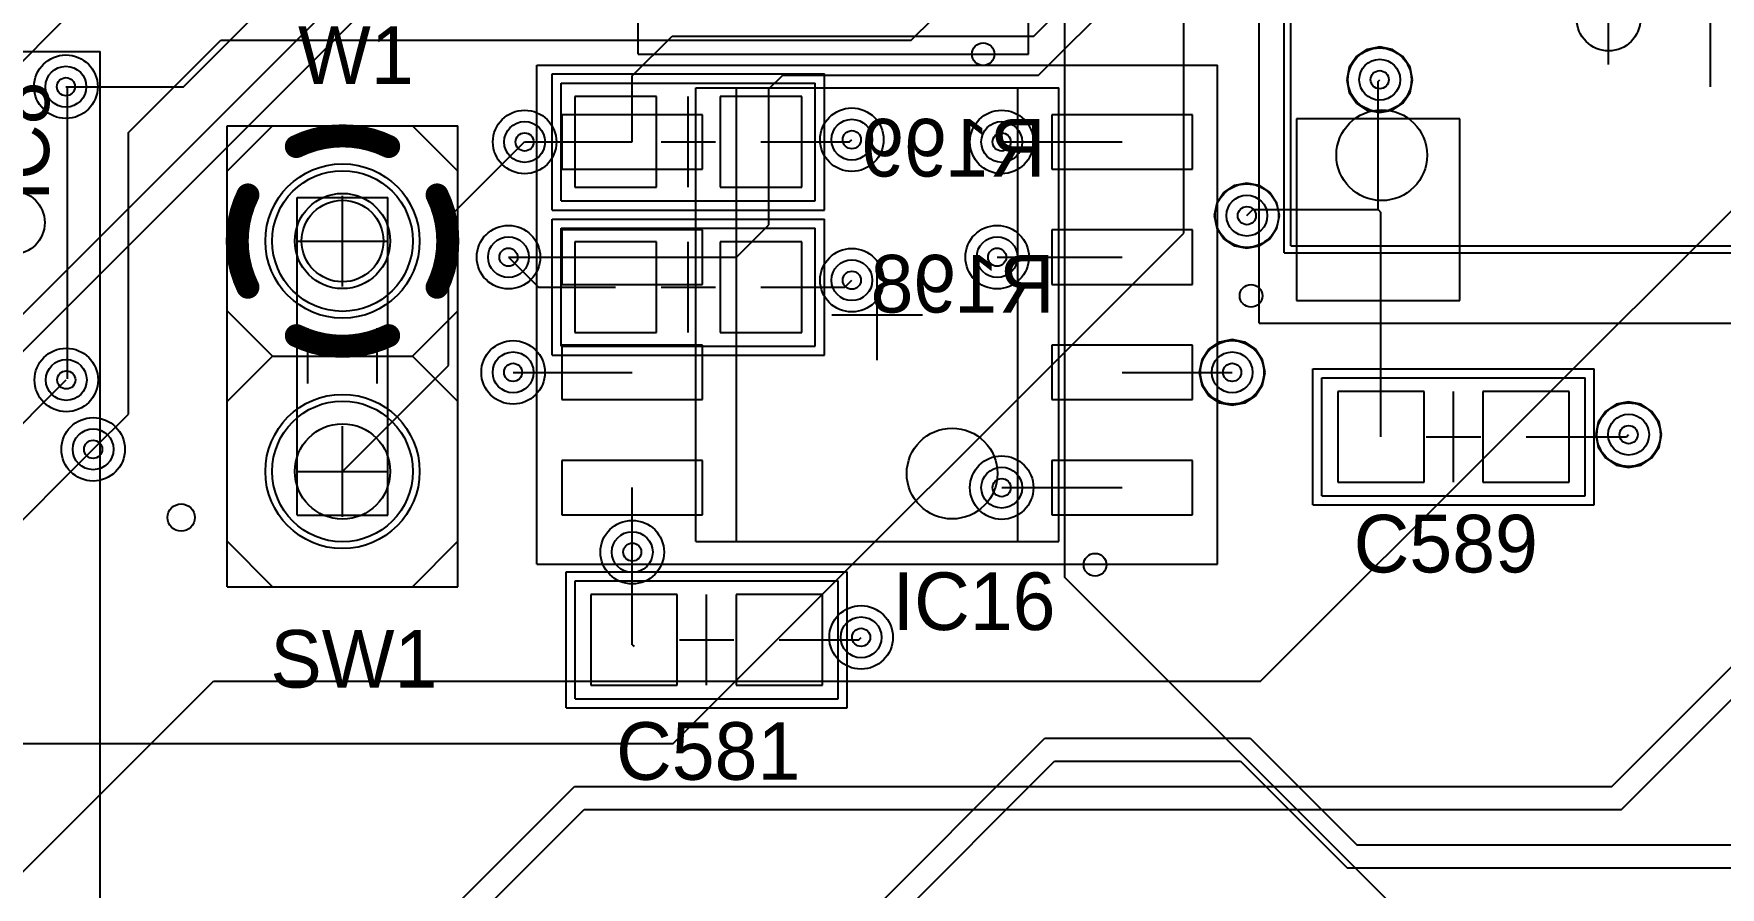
# Model space of a CAD drawing. Extents: x 28 to 300, y 18 to 330.
# Drawn here: x 135.82 to 154.41, y 102.57 to 111.98 of the extents above; entities that cross this region are included whole.
import ezdxf

# ---------------------------------------------------------------- set-up
doc = ezdxf.new("R2010")
doc.units = 0
for name, color, linetype in [('BOTTOMLAYER', 5, 'CONTINUOUS'), ('BOTTOMOVERLAY', 54, 'CONTINUOUS'), ('BOTTOMPASTE', 16, 'CONTINUOUS'), ('BOTTOMSOLDER', 6, 'CONTINUOUS'), ('DRILLDRAWING', 1, 'CONTINUOUS'), ('INTERNALPLANE1', 76, 'CONTINUOUS'), ('INTERNALPLANE6', 136, 'CONTINUOUS'), ('MECHANICAL11', 56, 'CONTINUOUS'), ('MECHANICAL13', 56, 'CONTINUOUS'), ('MECHANICAL14', 56, 'CONTINUOUS'), ('MECHANICAL15', 56, 'CONTINUOUS'), ('MECHANICAL16', 56, 'CONTINUOUS'), ('MECHANICAL8', 56, 'CONTINUOUS'), ('MIDLAYER1', 16, 'CONTINUOUS'), ('MIDLAYER3', 90, 'CONTINUOUS'), ('MULTILAYER', 9, 'CONTINUOUS'), ('PADHOLELAYER', 156, 'CONTINUOUS'), ('TOPLAYER', 1, 'CONTINUOUS'), ('TOPOVERLAY', 2, 'CONTINUOUS'), ('TOPPASTE', 8, 'CONTINUOUS'), ('TOPSOLDER', 216, 'CONTINUOUS'), ('VIAHOLELAYER', 16, 'CONTINUOUS')]:
    doc.layers.add(name, color=color, linetype=linetype)

msp = doc.modelspace()

# ---------------------------------------------------------------- linework, layer by layer
at = {"layer": 'BOTTOMLAYER'}
for p, q in [((148.496, 109.786), (148.496, 116.403)), ((136.193, 108.179), (136.193, 111.384)), ((141.785, 111.29), (141.785, 110.29)), ((142.685, 111.29), (141.785, 111.29)), ((142.685, 110.29), (142.685, 111.29)), ((143.385, 111.29), (143.385, 110.29)), ((144.285, 111.29), (143.385, 111.29)), ((144.285, 110.29), (144.285, 111.29)), ((140.393, 109.952), (141.232, 110.79)), ((141.232, 110.79), (142.235, 110.79)), ((143.835, 110.79), (144.813, 110.79)), ((144.813, 110.79), (144.838, 110.815)), ((141.785, 110.29), (142.685, 110.29)), ((143.385, 110.29), (144.285, 110.29)), ((140.393, 108.326), (140.393, 109.952)), ((141.785, 109.69), (141.785, 108.69)), ((142.685, 109.69), (141.785, 109.69)), ((142.685, 108.69), (142.685, 109.69)), ((142.87, 104.16), (148.496, 109.786)), ((143.385, 109.69), (143.385, 108.69)), ((144.285, 109.69), (143.385, 109.69)), ((144.285, 108.69), (144.285, 109.69)), ((141.054, 109.52), (141.384, 109.19)), ((141.384, 109.19), (142.235, 109.19)), ((143.835, 109.19), (144.762, 109.19)), ((144.762, 109.19), (144.838, 109.266)), ((141.785, 108.69), (142.685, 108.69)), ((143.385, 108.69), (144.285, 108.69)), ((139.225, 107.158), (140.393, 108.326)), ((130.975, 104.16), (142.87, 104.16))]:
    msp.add_line(p, q, dxfattribs=at)
for centre, radius in [((150.655, 111.476), 0.225), ((136.177, 111.399), 0.225), ((141.232, 110.79), 0.225), ((144.838, 110.815), 0.225), ((146.489, 110.79), 0.225), ((139.225, 109.698), 0.85), ((149.191, 109.978), 0.225), ((141.054, 109.52), 0.225), ((146.439, 109.52), 0.225), ((144.838, 109.266), 0.225), ((136.181, 108.167), 0.225), ((141.105, 108.25), 0.225), ((149.029, 108.25), 0.225), ((139.225, 107.158), 0.85), ((136.477, 107.402), 0.225), ((153.398, 107.564), 0.225), ((146.489, 106.98), 0.225), ((142.418, 106.269), 0.225), ((144.94, 105.329), 0.225)]:
    msp.add_circle(centre, radius, dxfattribs=at)
at = {"layer": 'BOTTOMOVERLAY'}
for p, q in [((143.035, 110.29), (143.035, 111.29)), ((143.035, 108.69), (143.035, 109.69))]:
    msp.add_line(p, q, dxfattribs=at)
at = {"layer": 'BOTTOMPASTE'}
for p, q in [((141.785, 111.29), (141.785, 110.29)), ((142.685, 111.29), (141.785, 111.29)), ((142.685, 110.29), (142.685, 111.29)), ((143.385, 111.29), (143.385, 110.29)), ((144.285, 111.29), (143.385, 111.29)), ((144.285, 110.29), (144.285, 111.29)), ((141.785, 110.29), (142.685, 110.29)), ((143.385, 110.29), (144.285, 110.29)), ((141.785, 109.69), (141.785, 108.69)), ((142.685, 109.69), (141.785, 109.69)), ((142.685, 108.69), (142.685, 109.69)), ((143.385, 109.69), (143.385, 108.69)), ((144.285, 109.69), (143.385, 109.69)), ((144.285, 108.69), (144.285, 109.69)), ((141.785, 108.69), (142.685, 108.69)), ((143.385, 108.69), (144.285, 108.69))]:
    msp.add_line(p, q, dxfattribs=at)
at = {"layer": 'BOTTOMSOLDER'}
for p, q in [((141.785, 111.29), (141.785, 110.29)), ((142.685, 111.29), (141.785, 111.29)), ((142.685, 110.29), (142.685, 111.29)), ((143.385, 111.29), (143.385, 110.29)), ((144.285, 111.29), (143.385, 111.29)), ((144.285, 110.29), (144.285, 111.29)), ((141.785, 110.29), (142.685, 110.29)), ((143.385, 110.29), (144.285, 110.29)), ((141.785, 109.69), (141.785, 108.69)), ((142.685, 109.69), (141.785, 109.69)), ((142.685, 108.69), (142.685, 109.69)), ((143.385, 109.69), (143.385, 108.69)), ((144.285, 109.69), (143.385, 109.69)), ((144.285, 108.69), (144.285, 109.69)), ((141.785, 108.69), (142.685, 108.69)), ((143.385, 108.69), (144.285, 108.69))]:
    msp.add_line(p, q, dxfattribs=at)
for centre in [(139.225, 109.698), (139.225, 107.158)]:
    msp.add_circle(centre, 0.85, dxfattribs=at)
at = {"layer": 'DRILLDRAWING'}
for centre, radius in [((150.655, 111.476), 0.1), ((136.177, 111.399), 0.1), ((141.232, 110.79), 0.1), ((144.838, 110.815), 0.1), ((146.489, 110.79), 0.1), ((139.225, 109.698), 0.525), ((149.191, 109.978), 0.1), ((141.054, 109.52), 0.1), ((146.439, 109.52), 0.1), ((144.838, 109.266), 0.1), ((136.181, 108.167), 0.1), ((141.105, 108.25), 0.1), ((149.029, 108.25), 0.1), ((139.225, 107.158), 0.525), ((153.398, 107.564), 0.1), ((136.477, 107.402), 0.1), ((146.489, 106.98), 0.1), ((142.418, 106.269), 0.1), ((144.94, 105.329), 0.1)]:
    msp.add_circle(centre, radius, dxfattribs=at)
at = {"layer": 'INTERNALPLANE1'}
for centre, radius in [((136.177, 111.399), 0.35), ((141.232, 110.79), 0.35), ((146.489, 110.79), 0.35), ((139.225, 109.698), 0.775), ((141.054, 109.52), 0.35), ((141.105, 108.25), 0.35), ((136.181, 108.167), 0.35), ((139.225, 107.158), 0.775), ((153.398, 107.564), 0.35), ((136.477, 107.402), 0.35), ((146.489, 106.98), 0.35), ((144.94, 105.329), 0.35)]:
    msp.add_circle(centre, radius, dxfattribs=at)
at = {"layer": 'INTERNALPLANE6', "const_width": 0.254}
for points in [[(138.717, 110.74, -0.230868), (139.734, 110.74)], [(138.182, 109.189, -0.230868), (138.182, 110.206)], [(140.268, 110.206, -0.230868), (140.268, 109.189)], [(139.734, 108.655, -0.230868), (138.717, 108.655)]]:
    msp.add_lwpolyline(points, format="xyb", dxfattribs=at)
at = {"layer": 'INTERNALPLANE6', "const_width": 0.127}
for points in [[(138.653, 110.74, 1), (138.78, 110.74, 1)], [(139.67, 110.74, 1), (139.797, 110.74, 1)], [(138.119, 110.206, 1), (138.246, 110.206, 1)], [(140.204, 110.206, 1), (140.331, 110.206, 1)], [(138.119, 109.189, 1), (138.246, 109.189, 1)], [(140.204, 109.189, 1), (140.331, 109.189, 1)], [(138.653, 108.655, 1), (138.78, 108.655, 1)], [(139.67, 108.655, 1), (139.797, 108.655, 1)]]:
    msp.add_lwpolyline(points, format="xyb", close=True, dxfattribs=at)
at = {"layer": 'INTERNALPLANE6'}
for centre, radius in [((136.177, 111.399), 0.35), ((150.655, 111.476), 0.35), ((144.838, 110.815), 0.35), ((141.232, 110.79), 0.35), ((135.593, 109.901), 0.35), ((149.191, 109.978), 0.35), ((141.054, 109.52), 0.35), ((146.439, 109.52), 0.35), ((144.838, 109.266), 0.35), ((149.029, 108.25), 0.35), ((136.181, 108.167), 0.35), ((139.225, 107.158), 0.775), ((136.477, 107.402), 0.35), ((142.418, 106.269), 0.35)]:
    msp.add_circle(centre, radius, dxfattribs=at)
at = {"layer": 'MECHANICAL11'}
msp.add_line((154.3, 111.399), (154.3, 116.399), dxfattribs=at)
at = {"layer": 'MECHANICAL13'}
for p, q in [((137.955, 105.888), (137.955, 110.968)), ((137.955, 110.968), (140.495, 110.968)), ((140.495, 105.888), (140.495, 110.968)), ((137.955, 105.888), (140.495, 105.888))]:
    msp.add_line(p, q, dxfattribs=at)
at = {"layer": 'MECHANICAL14'}
for p, q in [((149.677, 109.644), (149.677, 114.644)), ((141.635, 111.44), (144.435, 111.44)), ((141.635, 110.14), (141.635, 111.44)), ((143.118, 111.385), (147.118, 111.385)), ((143.118, 106.385), (143.118, 111.385)), ((144.435, 110.14), (144.435, 111.44)), ((147.118, 106.385), (147.118, 111.385)), ((137.955, 110.468), (138.455, 110.968)), ((138.455, 110.968), (139.995, 110.968)), ((139.995, 110.968), (140.495, 110.468)), ((137.955, 108.928), (137.955, 110.468)), ((140.495, 108.928), (140.495, 110.468)), ((138.725, 106.678), (138.725, 110.178)), ((138.725, 110.178), (139.725, 110.178)), ((139.725, 106.678), (139.725, 110.178)), ((141.635, 110.14), (144.435, 110.14)), ((141.635, 109.84), (144.435, 109.84)), ((141.635, 108.54), (141.635, 109.84)), ((144.435, 108.54), (144.435, 109.84)), ((149.677, 109.644), (156.677, 109.644)), ((137.955, 108.928), (138.455, 108.428)), ((139.995, 108.428), (140.495, 108.928)), ((141.635, 108.54), (144.435, 108.54)), ((137.955, 107.928), (138.455, 108.428)), ((138.455, 108.428), (139.995, 108.428)), ((139.995, 108.428), (140.495, 107.928)), ((150.018, 106.889), (150.018, 108.189)), ((150.018, 108.189), (152.918, 108.189)), ((152.918, 106.889), (152.918, 108.189)), ((137.955, 106.388), (137.955, 107.928)), ((140.495, 106.388), (140.495, 107.928)), ((150.018, 106.889), (152.918, 106.889)), ((138.725, 106.678), (139.725, 106.678)), ((137.955, 106.388), (138.455, 105.888)), ((139.995, 105.888), (140.495, 106.388)), ((143.118, 106.385), (147.118, 106.385)), ((141.788, 105.953), (144.688, 105.953)), ((141.788, 104.653), (141.788, 105.953)), ((144.688, 104.653), (144.688, 105.953)), ((138.455, 105.888), (139.995, 105.888)), ((141.788, 104.653), (144.688, 104.653))]:
    msp.add_line(p, q, dxfattribs=at)
for centre, radius in [((150.677, 110.644), 0.5), ((145.943, 107.135), 0.5), ((137.447, 106.65), 0.15)]:
    msp.add_circle(centre, radius, dxfattribs=at)
at = {"layer": 'MECHANICAL15'}
for p, q in [((149.327, 108.794), (149.327, 115.494)), ((142.485, 111.758), (142.485, 115.358)), ((146.785, 111.758), (146.785, 115.358)), ((153.177, 111.644), (153.177, 112.644)), ((123.556, 111.787), (136.556, 111.787)), ((136.556, 99.887), (136.556, 111.787)), ((142.485, 111.758), (146.785, 111.758)), ((141.368, 106.135), (141.368, 111.635)), ((141.368, 111.635), (148.868, 111.635)), ((141.535, 110.04), (141.535, 111.54)), ((141.535, 111.54), (144.535, 111.54)), ((144.535, 110.04), (144.535, 111.54)), ((148.868, 106.135), (148.868, 111.635)), ((143.035, 110.49), (143.035, 111.09)), ((142.735, 110.79), (143.335, 110.79)), ((141.535, 110.04), (144.535, 110.04)), ((141.535, 108.44), (141.535, 109.94)), ((141.535, 109.94), (144.535, 109.94)), ((144.535, 108.44), (144.535, 109.94)), ((143.035, 108.89), (143.035, 109.49)), ((145.118, 108.385), (145.118, 109.385)), ((142.735, 109.19), (143.335, 109.19)), ((144.618, 108.885), (145.618, 108.885)), ((149.327, 108.794), (157.027, 108.794)), ((141.535, 108.44), (144.535, 108.44)), ((141.368, 106.135), (148.868, 106.135))]:
    msp.add_line(p, q, dxfattribs=at)
msp.add_circle((153.177, 112.144), 0.35, dxfattribs=at)
at = {"layer": 'MECHANICAL16'}
for p, q in [((149.602, 109.569), (149.602, 114.719)), ((149.602, 109.569), (156.752, 109.569)), ((149.918, 106.789), (149.918, 108.289)), ((149.918, 108.289), (153.018, 108.289)), ((153.018, 106.789), (153.018, 108.289)), ((151.468, 107.239), (151.468, 107.839)), ((151.168, 107.539), (151.768, 107.539)), ((149.918, 106.789), (153.018, 106.789)), ((141.688, 104.553), (141.688, 106.053)), ((141.688, 106.053), (144.788, 106.053)), ((144.788, 104.553), (144.788, 106.053)), ((143.238, 105.003), (143.238, 105.603)), ((142.938, 105.303), (143.538, 105.303)), ((141.688, 104.553), (144.788, 104.553))]:
    msp.add_line(p, q, dxfattribs=at)
at = {"layer": 'MECHANICAL8'}
for p, q in [((139.225, 109.698), (139.225, 110.198)), ((138.725, 109.698), (139.225, 109.698)), ((139.225, 109.698), (139.725, 109.698)), ((139.225, 109.198), (139.225, 109.698)), ((139.225, 107.158), (139.225, 107.658)), ((138.725, 107.158), (139.225, 107.158)), ((139.225, 107.158), (139.725, 107.158)), ((139.225, 106.658), (139.225, 107.158))]:
    msp.add_line(p, q, dxfattribs=at)
at = {"layer": 'MIDLAYER1'}
for p, q in [((145.491, 111.911), (148.667, 115.087)), ((134.954, 110.936), (136.312, 112.293)), ((149.343, 104.846), (156.909, 112.412)), ((136.865, 110.893), (137.884, 111.911)), ((137.884, 111.911), (145.491, 111.911)), ((136.865, 107.79), (136.865, 110.893)), ((153.212, 103.687), (157.719, 108.194)), ((153.318, 103.433), (157.809, 107.925)), ((136.477, 107.402), (136.865, 107.79)), ((132.545, 99.588), (137.803, 104.846)), ((137.803, 104.846), (149.343, 104.846)), ((137.446, 99.35), (141.783, 103.687)), ((141.783, 103.687), (153.212, 103.687)), ((137.7, 99.245), (141.889, 103.433)), ((141.889, 103.433), (153.318, 103.433))]:
    msp.add_line(p, q, dxfattribs=at)
for centre, radius in [((150.655, 111.476), 0.225), ((136.177, 111.399), 0.225), ((141.232, 110.79), 0.225), ((144.838, 110.815), 0.225), ((146.489, 110.79), 0.225), ((139.225, 109.698), 0.85), ((149.191, 109.978), 0.225), ((141.054, 109.52), 0.225), ((146.439, 109.52), 0.225), ((144.838, 109.266), 0.225), ((136.181, 108.167), 0.225), ((141.105, 108.25), 0.225), ((149.029, 108.25), 0.225), ((139.225, 107.158), 0.85), ((136.477, 107.402), 0.225), ((153.398, 107.564), 0.225), ((146.489, 106.98), 0.225), ((142.418, 106.269), 0.225), ((144.94, 105.329), 0.225)]:
    msp.add_circle(centre, radius, dxfattribs=at)
at = {"layer": 'MIDLAYER3'}
for p, q in [((147.184, 105.99), (147.184, 114.709)), ((150.399, 111.732), (150.32, 111.614)), ((150.516, 111.81), (150.399, 111.732)), ((150.655, 111.838), (150.516, 111.81)), ((150.794, 111.81), (150.655, 111.838)), ((150.911, 111.732), (150.794, 111.81)), ((150.99, 111.614), (150.911, 111.732)), ((150.32, 111.614), (150.292, 111.476)), ((151.018, 111.476), (150.99, 111.614)), ((150.292, 111.476), (150.32, 111.337)), ((150.32, 111.337), (150.399, 111.219)), ((150.911, 111.219), (150.99, 111.337)), ((150.99, 111.337), (151.018, 111.476)), ((150.399, 111.219), (150.516, 111.141)), ((150.516, 111.141), (150.655, 111.113)), ((150.655, 111.113), (150.794, 111.141)), ((150.794, 111.141), (150.911, 111.219)), ((148.937, 110.232), (148.859, 110.115)), ((149.053, 110.309), (148.937, 110.232)), ((149.191, 110.337), (149.053, 110.309)), ((149.328, 110.309), (149.191, 110.337)), ((149.445, 110.232), (149.328, 110.309)), ((149.522, 110.115), (149.445, 110.232)), ((148.859, 110.115), (148.832, 109.978)), ((149.55, 109.978), (149.522, 110.115)), ((148.832, 109.978), (148.859, 109.84)), ((148.859, 109.84), (148.937, 109.724)), ((149.445, 109.724), (149.522, 109.84)), ((149.522, 109.84), (149.55, 109.978)), ((148.937, 109.724), (149.053, 109.646)), ((149.328, 109.646), (149.445, 109.724)), ((149.053, 109.646), (149.191, 109.619)), ((149.191, 109.619), (149.328, 109.646)), ((148.891, 108.585), (148.773, 108.506)), ((149.029, 108.612), (148.891, 108.585)), ((149.168, 108.585), (149.029, 108.612)), ((149.286, 108.506), (149.168, 108.585)), ((148.694, 108.388), (148.667, 108.25)), ((148.773, 108.506), (148.694, 108.388)), ((149.364, 108.388), (149.286, 108.506)), ((149.392, 108.25), (149.364, 108.388)), ((148.667, 108.25), (148.694, 108.111)), ((149.364, 108.111), (149.392, 108.25)), ((148.694, 108.111), (148.773, 107.993)), ((148.773, 107.993), (148.891, 107.915)), ((149.168, 107.915), (149.286, 107.993)), ((149.286, 107.993), (149.364, 108.111)), ((148.891, 107.915), (149.029, 107.887)), ((149.029, 107.887), (149.168, 107.915)), ((153.142, 107.82), (153.063, 107.703)), ((153.259, 107.899), (153.142, 107.82)), ((153.398, 107.926), (153.259, 107.899)), ((153.537, 107.899), (153.398, 107.926)), ((153.655, 107.82), (153.537, 107.899)), ((153.733, 107.703), (153.655, 107.82)), ((153.063, 107.703), (153.036, 107.564)), ((153.761, 107.564), (153.733, 107.703)), ((153.036, 107.564), (153.063, 107.425)), ((153.063, 107.425), (153.142, 107.308)), ((153.655, 107.308), (153.733, 107.425)), ((153.733, 107.425), (153.761, 107.564)), ((153.142, 107.308), (153.259, 107.229)), ((153.537, 107.229), (153.655, 107.308)), ((153.259, 107.229), (153.398, 107.201)), ((153.398, 107.201), (153.537, 107.229)), ((154.805, 98.369), (147.184, 105.99))]:
    msp.add_line(p, q, dxfattribs=at)
for centre, radius in [((150.655, 111.476), 0.225), ((136.177, 111.399), 0.225), ((141.232, 110.79), 0.225), ((144.838, 110.815), 0.225), ((146.489, 110.79), 0.225), ((139.225, 109.698), 0.85), ((149.191, 109.978), 0.225), ((141.054, 109.52), 0.225), ((146.439, 109.52), 0.225), ((144.838, 109.266), 0.225), ((136.181, 108.167), 0.225), ((141.105, 108.25), 0.225), ((149.029, 108.25), 0.225), ((139.225, 107.158), 0.85), ((136.477, 107.402), 0.225), ((153.398, 107.564), 0.225), ((146.489, 106.98), 0.225), ((142.418, 106.269), 0.225), ((144.94, 105.329), 0.225)]:
    msp.add_circle(centre, radius, dxfattribs=at)
at = {"layer": 'MULTILAYER'}
for centre, radius in [((150.655, 111.476), 0.225), ((136.177, 111.399), 0.225), ((141.232, 110.79), 0.225), ((144.838, 110.815), 0.225), ((146.489, 110.79), 0.225), ((139.225, 109.698), 0.85), ((149.191, 109.978), 0.225), ((141.054, 109.52), 0.225), ((146.439, 109.52), 0.225), ((144.838, 109.266), 0.225), ((136.181, 108.167), 0.225), ((141.105, 108.25), 0.225), ((149.029, 108.25), 0.225), ((139.225, 107.158), 0.85), ((136.477, 107.402), 0.225), ((153.398, 107.564), 0.225), ((146.489, 106.98), 0.225), ((142.418, 106.269), 0.225), ((144.94, 105.329), 0.225)]:
    msp.add_circle(centre, radius, dxfattribs=at)
at = {"layer": 'PADHOLELAYER'}
for centre in [(139.225, 109.698), (139.225, 107.158)]:
    msp.add_circle(centre, 0.525, dxfattribs=at)
at = {"layer": 'TOPLAYER'}
for p, q in [((137.472, 111.399), (140.508, 114.435)), ((146.845, 111.958), (148.445, 113.558)), ((146.896, 111.526), (148.75, 113.381)), ((134.296, 107.488), (139.453, 112.645)), ((134.275, 107.056), (139.455, 112.236)), ((142.418, 111.519), (142.857, 111.958)), ((142.857, 111.958), (146.845, 111.958)), ((142.418, 110.79), (142.418, 111.519)), ((143.924, 111.374), (144.076, 111.526)), ((144.076, 111.526), (146.896, 111.526)), ((136.177, 111.399), (137.472, 111.399)), ((143.924, 109.875), (143.924, 111.374)), ((150.637, 111.457), (150.655, 111.476)), ((150.637, 110.044), (150.637, 111.457)), ((143.193, 111.09), (141.643, 111.09)), ((141.643, 111.09), (141.643, 110.49)), ((143.193, 110.49), (143.193, 111.09)), ((148.593, 111.09), (147.043, 111.09)), ((147.043, 111.09), (147.043, 110.49)), ((148.593, 110.49), (148.593, 111.09)), ((151.537, 111.044), (149.737, 111.044)), ((149.737, 111.044), (149.737, 109.044)), ((151.537, 109.044), (151.537, 111.044)), ((141.232, 110.79), (142.418, 110.79)), ((146.489, 110.79), (147.818, 110.79)), ((141.643, 110.49), (143.193, 110.49)), ((147.043, 110.49), (148.593, 110.49)), ((149.191, 109.978), (149.257, 110.044)), ((149.257, 110.044), (150.637, 110.044)), ((150.637, 110.044), (150.668, 110.013)), ((143.568, 109.52), (143.924, 109.875)), ((150.668, 107.539), (150.668, 110.013)), ((143.193, 109.82), (141.643, 109.82)), ((141.643, 109.82), (141.643, 109.22)), ((143.193, 109.22), (143.193, 109.82)), ((148.593, 109.82), (147.043, 109.82)), ((147.043, 109.82), (147.043, 109.22)), ((148.593, 109.22), (148.593, 109.82)), ((141.054, 109.52), (142.418, 109.52)), ((142.418, 109.52), (143.568, 109.52)), ((146.439, 109.52), (147.818, 109.52)), ((141.643, 109.22), (143.193, 109.22)), ((147.043, 109.22), (148.593, 109.22)), ((149.737, 109.044), (151.537, 109.044)), ((143.193, 108.55), (141.643, 108.55)), ((141.643, 108.55), (141.643, 107.95)), ((143.193, 107.95), (143.193, 108.55)), ((148.593, 108.55), (147.043, 108.55)), ((147.043, 108.55), (147.043, 107.95)), ((148.593, 107.95), (148.593, 108.55)), ((133.231, 105.217), (136.181, 108.167)), ((141.105, 108.25), (142.418, 108.25)), ((147.818, 108.25), (149.029, 108.25)), ((151.143, 108.039), (150.193, 108.039)), ((150.193, 108.039), (150.193, 107.039)), ((151.143, 107.039), (151.143, 108.039)), ((152.743, 108.039), (151.793, 108.039)), ((151.793, 108.039), (151.793, 107.039)), ((152.743, 107.039), (152.743, 108.039)), ((141.643, 107.95), (143.193, 107.95)), ((147.043, 107.95), (148.593, 107.95)), ((152.268, 107.539), (153.373, 107.539)), ((153.373, 107.539), (153.398, 107.564)), ((134.501, 105.425), (136.477, 107.402)), ((143.193, 107.28), (141.643, 107.28)), ((141.643, 107.28), (141.643, 106.68)), ((143.193, 106.68), (143.193, 107.28)), ((148.593, 107.28), (147.043, 107.28)), ((147.043, 107.28), (147.043, 106.68)), ((148.593, 106.68), (148.593, 107.28)), ((142.418, 106.269), (142.418, 106.98)), ((146.489, 106.98), (147.818, 106.98)), ((150.193, 107.039), (151.143, 107.039)), ((151.793, 107.039), (152.743, 107.039)), ((141.643, 106.68), (143.193, 106.68)), ((147.043, 106.68), (148.593, 106.68)), ((142.418, 105.303), (142.418, 106.269)), ((141.963, 105.803), (141.963, 104.803)), ((142.913, 105.803), (141.963, 105.803)), ((142.913, 104.803), (142.913, 105.803)), ((143.563, 105.803), (143.563, 104.803)), ((144.513, 105.803), (143.563, 105.803)), ((144.513, 104.803), (144.513, 105.803)), ((142.418, 105.248), (142.418, 105.303)), ((142.418, 105.248), (142.438, 105.227)), ((144.038, 105.303), (144.915, 105.303)), ((144.915, 105.303), (144.94, 105.329)), ((141.963, 104.803), (142.913, 104.803)), ((143.563, 104.803), (144.513, 104.803)), ((137.443, 94.695), (146.966, 104.217)), ((146.966, 104.217), (149.226, 104.217)), ((149.226, 104.217), (150.401, 103.043)), ((137.697, 94.59), (147.071, 103.963)), ((147.071, 103.963), (149.121, 103.963)), ((149.121, 103.963), (150.296, 102.789)), ((150.401, 103.043), (155.146, 103.043)), ((150.296, 102.789), (155.252, 102.789))]:
    msp.add_line(p, q, dxfattribs=at)
for centre, radius in [((150.655, 111.476), 0.225), ((136.177, 111.399), 0.225), ((141.232, 110.79), 0.225), ((144.838, 110.815), 0.225), ((146.489, 110.79), 0.225), ((139.225, 109.698), 0.85), ((139.225, 109.698), 0.45), ((149.191, 109.978), 0.225), ((141.054, 109.52), 0.225), ((146.439, 109.52), 0.225), ((144.838, 109.266), 0.225), ((136.181, 108.167), 0.225), ((141.105, 108.25), 0.225), ((149.029, 108.25), 0.225), ((139.225, 107.158), 0.85), ((136.477, 107.402), 0.225), ((153.398, 107.564), 0.225), ((146.489, 106.98), 0.225), ((142.418, 106.269), 0.225), ((144.94, 105.329), 0.225)]:
    msp.add_circle(centre, radius, dxfattribs=at)
at = {"layer": 'TOPOVERLAY'}
for p, q in [((149.677, 111.394), (149.677, 112.894)), ((143.568, 106.385), (143.568, 111.385)), ((143.568, 111.385), (146.668, 111.385)), ((146.668, 106.385), (146.668, 111.385)), ((137.955, 110.468), (138.455, 110.968)), ((138.455, 110.968), (139.995, 110.968)), ((139.995, 110.968), (140.495, 110.468)), ((137.955, 108.928), (137.955, 110.468)), ((140.495, 108.928), (140.495, 110.468)), ((151.977, 109.644), (154.377, 109.644)), ((137.955, 108.928), (138.455, 108.428)), ((139.995, 108.428), (140.495, 108.928)), ((138.844, 108.128), (138.844, 108.737)), ((139.606, 108.128), (139.606, 108.737)), ((137.955, 107.928), (138.455, 108.428)), ((138.455, 108.428), (139.995, 108.428)), ((139.995, 108.428), (140.495, 107.928)), ((151.468, 107.039), (151.468, 108.039)), ((137.955, 106.388), (137.955, 107.928)), ((140.495, 106.388), (140.495, 107.928)), ((137.955, 106.388), (138.455, 105.888)), ((139.995, 105.888), (140.495, 106.388)), ((143.568, 106.385), (146.668, 106.385)), ((138.455, 105.888), (139.995, 105.888)), ((143.238, 104.803), (143.238, 105.803))]:
    msp.add_line(p, q, dxfattribs=at)
for centre, radius in [((146.285, 111.758), 0.125), ((149.237, 109.094), 0.125), ((145.943, 107.135), 0.5), ((137.447, 106.65), 0.15), ((147.518, 106.13), 0.125)]:
    msp.add_circle(centre, radius, dxfattribs=at)
at = {"layer": 'TOPPASTE'}
for p, q in [((143.193, 111.09), (141.643, 111.09)), ((141.643, 111.09), (141.643, 110.49)), ((143.193, 110.49), (143.193, 111.09)), ((148.593, 111.09), (147.043, 111.09)), ((147.043, 111.09), (147.043, 110.49)), ((148.593, 110.49), (148.593, 111.09)), ((151.537, 111.044), (149.737, 111.044)), ((149.737, 111.044), (149.737, 109.044)), ((151.537, 109.044), (151.537, 111.044)), ((141.643, 110.49), (143.193, 110.49)), ((147.043, 110.49), (148.593, 110.49)), ((143.193, 109.82), (141.643, 109.82)), ((141.643, 109.82), (141.643, 109.22)), ((143.193, 109.22), (143.193, 109.82)), ((148.593, 109.82), (147.043, 109.82)), ((147.043, 109.82), (147.043, 109.22)), ((148.593, 109.22), (148.593, 109.82)), ((141.643, 109.22), (143.193, 109.22)), ((147.043, 109.22), (148.593, 109.22)), ((149.737, 109.044), (151.537, 109.044)), ((143.193, 108.55), (141.643, 108.55)), ((141.643, 108.55), (141.643, 107.95)), ((143.193, 107.95), (143.193, 108.55)), ((148.593, 108.55), (147.043, 108.55)), ((147.043, 108.55), (147.043, 107.95)), ((148.593, 107.95), (148.593, 108.55)), ((151.143, 108.039), (150.193, 108.039)), ((150.193, 108.039), (150.193, 107.039)), ((151.143, 107.039), (151.143, 108.039)), ((152.743, 108.039), (151.793, 108.039)), ((151.793, 108.039), (151.793, 107.039)), ((152.743, 107.039), (152.743, 108.039)), ((141.643, 107.95), (143.193, 107.95)), ((147.043, 107.95), (148.593, 107.95)), ((143.193, 107.28), (141.643, 107.28)), ((141.643, 107.28), (141.643, 106.68)), ((143.193, 106.68), (143.193, 107.28)), ((148.593, 107.28), (147.043, 107.28)), ((147.043, 107.28), (147.043, 106.68)), ((148.593, 106.68), (148.593, 107.28)), ((150.193, 107.039), (151.143, 107.039)), ((151.793, 107.039), (152.743, 107.039)), ((141.643, 106.68), (143.193, 106.68)), ((147.043, 106.68), (148.593, 106.68)), ((141.963, 105.803), (141.963, 104.803)), ((142.913, 105.803), (141.963, 105.803)), ((142.913, 104.803), (142.913, 105.803)), ((143.563, 105.803), (143.563, 104.803)), ((144.513, 105.803), (143.563, 105.803)), ((144.513, 104.803), (144.513, 105.803)), ((141.963, 104.803), (142.913, 104.803)), ((143.563, 104.803), (144.513, 104.803))]:
    msp.add_line(p, q, dxfattribs=at)
at = {"layer": 'TOPSOLDER'}
for p, q in [((143.193, 111.09), (141.643, 111.09)), ((141.643, 111.09), (141.643, 110.49)), ((143.193, 110.49), (143.193, 111.09)), ((148.593, 111.09), (147.043, 111.09)), ((147.043, 111.09), (147.043, 110.49)), ((148.593, 110.49), (148.593, 111.09)), ((151.537, 111.044), (149.737, 111.044)), ((149.737, 111.044), (149.737, 109.044)), ((151.537, 109.044), (151.537, 111.044)), ((141.643, 110.49), (143.193, 110.49)), ((147.043, 110.49), (148.593, 110.49)), ((143.193, 109.82), (141.643, 109.82)), ((141.643, 109.82), (141.643, 109.22)), ((143.193, 109.22), (143.193, 109.82)), ((148.593, 109.82), (147.043, 109.82)), ((147.043, 109.82), (147.043, 109.22)), ((148.593, 109.22), (148.593, 109.82)), ((141.643, 109.22), (143.193, 109.22)), ((147.043, 109.22), (148.593, 109.22)), ((149.737, 109.044), (151.537, 109.044)), ((143.193, 108.55), (141.643, 108.55)), ((141.643, 108.55), (141.643, 107.95)), ((143.193, 107.95), (143.193, 108.55)), ((148.593, 108.55), (147.043, 108.55)), ((147.043, 108.55), (147.043, 107.95)), ((148.593, 107.95), (148.593, 108.55)), ((151.143, 108.039), (150.193, 108.039)), ((150.193, 108.039), (150.193, 107.039)), ((151.143, 107.039), (151.143, 108.039)), ((152.743, 108.039), (151.793, 108.039)), ((151.793, 108.039), (151.793, 107.039)), ((152.743, 107.039), (152.743, 108.039)), ((141.643, 107.95), (143.193, 107.95)), ((147.043, 107.95), (148.593, 107.95)), ((143.193, 107.28), (141.643, 107.28)), ((141.643, 107.28), (141.643, 106.68)), ((143.193, 106.68), (143.193, 107.28)), ((148.593, 107.28), (147.043, 107.28)), ((147.043, 107.28), (147.043, 106.68)), ((148.593, 106.68), (148.593, 107.28)), ((150.193, 107.039), (151.143, 107.039)), ((151.793, 107.039), (152.743, 107.039)), ((141.643, 106.68), (143.193, 106.68)), ((147.043, 106.68), (148.593, 106.68)), ((141.963, 105.803), (141.963, 104.803)), ((142.913, 105.803), (141.963, 105.803)), ((142.913, 104.803), (142.913, 105.803)), ((143.563, 105.803), (143.563, 104.803)), ((144.513, 105.803), (143.563, 105.803)), ((144.513, 104.803), (144.513, 105.803)), ((141.963, 104.803), (142.913, 104.803)), ((143.563, 104.803), (144.513, 104.803))]:
    msp.add_line(p, q, dxfattribs=at)
for centre in [(139.225, 109.698), (139.225, 107.158)]:
    msp.add_circle(centre, 0.85, dxfattribs=at)
at = {"layer": 'VIAHOLELAYER'}
for centre in [(150.655, 111.476), (136.177, 111.399), (141.232, 110.79), (144.838, 110.815), (146.489, 110.79), (149.191, 109.978), (141.054, 109.52), (146.439, 109.52), (144.838, 109.266), (136.181, 108.167), (141.105, 108.25), (149.029, 108.25), (153.398, 107.564), (136.477, 107.402), (146.489, 106.98), (142.418, 106.269), (144.94, 105.329)]:
    msp.add_circle(centre, 0.1, dxfattribs=at)

# ---------------------------------------------------------------- texts
at = {"layer": 'BOTTOMOVERLAY', "text_generation_flag": 2}
for s, p in [('R199', (146.972, 110.409)), ('R198', (147.074, 108.91))]:
    msp.add_text(s, height=0.635, rotation=360, dxfattribs=at).set_placement(p)
at = {"layer": 'TOPOVERLAY'}
msp.add_text('W1', height=0.635, dxfattribs=at).set_placement((138.735, 111.43))
for s, rotation, p in [('IC8', 90, (135.992, 110.134)), ('C589', 360, (150.368, 106.045)), ('IC16', 360, (145.288, 105.41)), ('SW1', 360, (138.43, 104.775)), ('C581', 360, (142.24, 103.759))]:
    msp.add_text(s, height=0.635, rotation=rotation, dxfattribs=at).set_placement(p)

doc.saveas('drawing.dxf')
